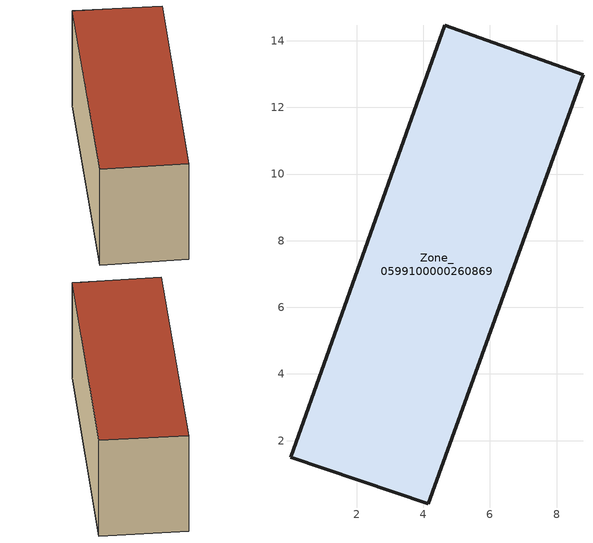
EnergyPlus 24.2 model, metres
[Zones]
Zone_0599100000260869
 floor ground (C_G): 4.64,14.46 8.79,12.98 4.15,0.11 0.01,1.5 z0.55
 wall outside (C_F): 8.79,12.98 4.64,14.46 0.01,1.5 4.15,0.11 8.79,12.98 z0.55:6.18
 roof outside (C_R): 0.01,1.5 4.15,0.11 8.79,12.98 4.64,14.46 z6.18
[BUILDING]
Pand.0599100000260869: North Axis=0; Terrain=City; Loads Convergence Tolerance Value=0.04; Temperature Convergence Tolerance Value=0.4; Solar Distribution=FullExterior; Maximum Number of Warmup Days=25; Minimum Number of Warmup Days=1
[Site:Location]
Rotterdam.The.Hague.AP_ZH_NLD Design_Conditions: Latitude=51.96; Longitude=4.45; Time Zone=1; Elevation=-4.5
[SITE:GROUNDTEMPERATURE:BUILDINGSURFACE]
18, 18, 18, 18, 18, 18, 18, 18, 18, 18, 18, 18
[MATERIAL] Thermal Absorptance=0.9; Solar Absorptance=0.7; Visible Absorptance=0.7
Name | Roughness | Thickness | Conductivity | Density | Specific Heat
G.TI.1965-1974 | MediumSmooth | 0.15 | 0.882353 | 540 | 1210
F.TI.1965-1974 | Rough | 0.3 | 0.697674 | 1920 | 840
R.TI.1965-1974 | MediumRough | 0.2 | 0.232558 | 1500 | 1000
[CONSTRUCTION]
C_G: G.TI.1965-1974
C_F: F.TI.1965-1974
C_R: R.TI.1965-1974
[ZONE]
Zone_0599100000260869: Type=1; Multiplier=1; Ceiling Height=Autocalculate; Volume=Autocalculate; Floor Area=autocalculate; Part of Total Floor Area=Yes
[ZONEINFILTRATION:DESIGNFLOWRATE]
Infil_Zone_0599100000260869: Zone or ZoneList or Space or SpaceList=Zone_0599100000260869; Schedule=AlwaysOn; Design Flow Rate Calculation Method=Flow/Area; Flow Rate per Floor Area=0.003; Constant Term Coefficient=1; Temperature Term Coefficient=0; Velocity Term Coefficient=0; Velocity Squared Term Coefficient=0
[HVACTEMPLATE:ZONE:IDEALLOADSAIRSYSTEM]
Zone_0599100000260869: Maximum Heating Supply Air Temperature=50; Minimum Cooling Supply Air Temperature=13; Maximum Heating Supply Air Humidity Ratio=0.0156; Minimum Cooling Supply Air Humidity Ratio=0.0077; Heating Limit=NoLimit; Cooling Limit=NoLimit; Dehumidification Control Type=ConstantSensibleHeatRatio; Cooling Sensible Heat Ratio=0.7; Dehumidification Setpoint=60; Humidification Control Type=None; Humidification Setpoint=30; Outdoor Air Method=None; Outdoor Air Flow Rate per Person=0.00944; Outdoor Air Flow Rate per Zone Floor Area=0; Outdoor Air Flow Rate per Zone=0; Demand Controlled Ventilation Type=None; Outdoor Air Economizer Type=NoEconomizer; Heat Recovery Type=None; Sensible Heat Recovery Effectiveness=0.7; Latent Heat Recovery Effectiveness=0.65
[ZONECONTROL:THERMOSTAT]
ThermostatControl_Zone_0599100000260869: Zone or ZoneList=Zone_0599100000260869; Control Type Schedule=DualSetpointControlType; Control 1=Thermostat_Zone_0599100000260869; Temperature Difference Between Cutout And Setpoint=0
[THERMOSTATSETPOINT:DUALSETPOINT]
Thermostat_Zone_0599100000260869: Heating Setpoint Temperature Schedule=HeatingSetpoint_Zone_0599100000260869; Cooling Setpoint Temperature Schedule=CoolingSetpoint_Zone_0599100000260869
[SCHEDULE:COMPACT]
HeatingSetpoint_Zone_0599100000260869: Through: 12/31, For: AllDays, Until: 24:00, 21
CoolingSetpoint_Zone_0599100000260869: Through: 12/31, For: AllDays, Until: 24:00, 24
DualSetpointControlType: Through: 12/31, For: AllDays, Until: 24:00, 4
AlwaysOn: Through: 12/31, For: AllDays, Until: 24:00, 1
